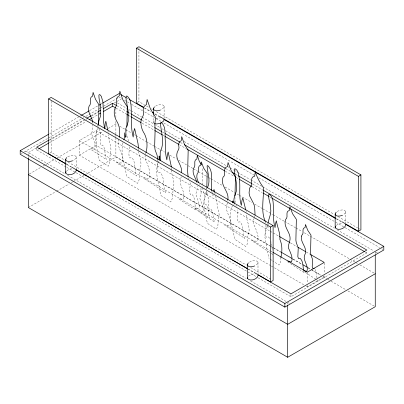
<?xml version="1.0" encoding="UTF-8"?>
<svg xmlns="http://www.w3.org/2000/svg" width="404" height="404" viewBox="0 0 404 404"><rect width="100%" height="100%" fill="white"/><g stroke="black" fill="none" stroke-linecap="round" stroke-linejoin="round"><path stroke-width="0.3" stroke-dasharray="2.02 1.52" d="M67.761 156.833C70.175 155.51 74.472 154.091 76.321 156.878L75.952 158.424L73.053 160.6M153.858 123.058L153.505 121.665L154.565 120.064M155.555 106.146C157.969 104.823 162.267 103.404 164.115 106.191L163.746 107.737L160.848 109.913M249.44 262.156C251.849 260.832 256.146 259.419 257.994 262.201L257.631 263.751L255.131 265.716M337.234 211.469C339.643 210.146 343.94 208.732 345.789 211.514L345.42 213.065L342.925 215.029M138.456 150.157L138.486 147.662M171.685 170.044C171.205 174.927 174.159 179.315 173.912 184.194C172.094 189.956 173.988 196.703 170.811 201.99L160.863 195.455C159.545 184.911 154.177 173.69 158.146 163.221M246.672 215.115L246.788 218.963L248.728 225.538L249.106 229.533L249.066 231.058L247.95 235.34L247.086 244.471L245.703 246.465L234.764 239.284C233.068 228.361 227.073 216.499 232.446 205.803M97.667 126.391L97.692 125.316M267.266 225.472L267.322 223.584L267.63 224.442M316.968 277.896L316.645 273.851L315.337 269.539M126.684 131.356L126.836 127.715M206.727 189.218L206.777 188.097M234.926 197.182L235.173 202.444M280.916 257.404C280.699 260.024 281.058 262.999 278.997 265.009L272.71 260.878M213.085 194.758L213.024 195.632L212.534 194.481M129.603 146.834C129.568 150.5 127.846 154.591 129.871 157.999L131.82 157.59C136.33 162.605 133.85 170.225 136.734 176.013L116.574 162.772L117.655 162.065L119.367 162.963L121.715 162.969C125.301 154.924 115.68 147.389 118.877 139.446M157.767 161.186L157.848 160.09M157.616 162.842C157.328 166.13 156.207 169.882 158.1 172.902L160.237 172.458C165.196 177.967 162.474 186.34 165.64 192.703L143.486 178.154L144.677 177.371L146.556 178.361L149.137 178.366C151.283 173.089 148.324 166.706 146.49 161.615C144.758 158.913 144.607 155.399 146.016 152.52M202.909 168.746L202.505 171.745L202.374 186.527M97.536 128.447C93.066 138.774 97.627 149.874 99.258 160.338L108.216 166.221L109.353 164.261L110.06 155.697L111.004 150.202L110.696 146.511L109.105 140.531L108.757 134.699M267.231 226.73L265.231 232.785L264.787 236.31L267.322 251.414L269.044 258.474M158.333 162.726L158.747 161.009M181.411 176.689C177.053 184.29 186.406 191.461 183.34 199.111L181.295 199.106L179.805 198.324L178.866 198.945L196.405 210.464C193.895 205.424 196.051 198.798 192.127 194.435L190.43 194.789C188.138 190.542 191.41 185.598 189.708 181.149M122.922 142.799C120.054 153.833 125.124 165.251 126.583 176.21L137.517 183.391C141.153 178.174 138.481 171.291 140.885 165.579C141.365 160.696 139.456 156.136 138.537 151.45M234.174 204.469L233.871 204.939M268.503 226.796C268.271 227.8 267.554 226.604 267.786 226.088M227.684 202.965C222.73 210.691 233.396 218.019 229.901 225.811L227.553 225.619L225.841 224.695L224.76 225.235L244.92 238.471C242.102 233.3 244.395 226.275 240.001 221.882L238.057 222.084C235.658 218.347 238.547 213.893 237.628 209.853M254.54 217.206L254.889 216.14M206.787 189.042L207.035 188.355M254.197 218.266C252.288 221.321 253.52 224.932 255.429 227.624C256.474 231.866 259.58 237.087 257.323 241.249L254.742 241.037L252.859 240.016L251.672 240.612L270.66 253.081M66.776 170.756L68.973 169.377L71.72 168.589M248.45 276.078L252 274.215L254.742 273.816M336.244 225.392L338.441 224.013L342.536 223.129M49.717 133.638L79.229 116.599M79.78 116.281L80.871 115.65M89.617 110.6L97.819 105.868M101.096 103.974L102.187 103.343M21.205 153.722L22.21 153.146M24.215 151.985L48.116 138.183M48.667 137.87L81.441 118.948M81.987 118.63L83.628 117.685M85.81 116.423L97.829 109.484M98.374 109.171L100.015 108.222M100.561 107.908L115.857 99.076M116.403 98.763L118.589 97.5M49.303 139.865L83.158 120.321M91.349 115.589L97.899 111.807M36.476 147.904L28.315 152.611L28.315 155.752M49.53 140.365L85.426 119.64M85.971 119.326L87.062 118.695M91.41 116.185L97.94 112.418M114.256 102.995L115.887 102.055L126.811 108.358M116.948 101.439L121.725 98.682L119.135 97.187M36.749 147.697L36.749 150.015L38.385 149.071M49.303 142.763L85.89 121.644M92.44 117.862L97.899 114.706M49.616 153.207L51.141 152.328L65.322 160.514M137.411 102.52L138.931 101.641L144.385 104.793M270.771 265.726L79.33 155.197L79.33 140.557L96.258 130.785L269.7 230.916M29.401 173.952L40.824 167.357M43.001 166.1L45.177 164.842M45.723 164.529L56.6 158.252M57.146 157.934L102.833 131.558M108.272 128.416L115.887 124.018L117.529 124.967M79.33 155.197L96.258 145.425L269.7 245.561M28.315 207.53L56.055 191.511M56.6 191.198L69.109 183.977M71.286 182.719L72.917 181.78M73.462 181.462L84.34 175.184M84.885 174.871L115.887 156.969L273.149 247.763M306.227 286.194L307.318 286.825L324.24 277.053L324.24 275.831M258.131 277.831L290.93 296.763L366.827 252.944L366.827 251.207M155.959 119.109L158.116 118.2L160.413 117.837M303.859 270.453L303.056 270.857L315.908 279.295M98.525 128.427L98.238 128.245M146.566 106.05L148.748 107.307M151.475 108.883L152.566 109.514M156.383 111.716L334.189 214.373M338.007 216.574L357.641 227.912M358.186 228.225L359.823 229.169M144.576 107.828L150.576 111.292M154.939 113.812L159.848 116.645M336.557 218.67L341.466 221.503M126.775 97.97L128.957 99.233M144.233 108.055L150.783 111.832M155.151 114.352L159.514 116.877M336.325 218.953L341.234 221.791M124.457 100.258L126.639 101.52M127.184 101.833L131.007 104.04M131.553 104.358L142.476 110.661M144.657 111.923L155.575 118.226M156.126 118.544L161.585 121.695M163.766 122.952L254.949 175.599M258.767 177.805L335.209 221.932M335.754 222.251L344.491 227.295M345.036 227.609L379.432 247.465M381.618 248.728L382.709 249.359M128.992 109.62L130.633 110.565M131.179 110.878L141.552 116.872M142.097 117.185L154.111 124.119M154.656 124.437L160.115 127.588M162.302 128.851L163.393 129.482M165.579 130.739L180.866 139.567M184.143 141.461L226.735 166.049M227.28 166.367L229.467 167.625M230.012 167.943L233.285 169.832M233.835 170.15L237.108 172.038M237.658 172.357L250.212 179.603M250.763 179.921L262.226 186.542M262.772 186.855L334.305 228.154M337.037 229.73L373.619 250.854M375.801 252.111L377.962 253.358M117.019 105.823L126.311 111.186M129.043 112.767L130.684 113.711M142.163 120.336L154.187 127.28M162.388 132.017L164.029 132.961M180.426 142.43L183.158 144.006M225.796 168.625L230.714 171.463M235.633 174.306L237.82 175.568M252.581 184.088L262.418 189.769M115.923 108.09L126.311 114.085M129.043 115.665L130.684 116.61M142.163 123.24L154.187 130.179M162.933 135.229L164.574 136.178M179.331 144.698L186.441 148.803M225.25 171.21L235.633 177.204M236.183 177.523L238.916 179.098M252.035 186.673L261.873 192.355M269.529 196.773L271.165 197.718M365.186 252L366.827 252.944M119.71 126.225L125.169 129.381M125.72 129.694L131.179 132.845M134.456 134.739L135.547 135.37M136.092 135.683L145.92 141.36M146.465 141.673L154.111 146.086M154.656 146.405L160.115 149.556M160.666 149.869L164.489 152.076M169.948 155.232L176.498 159.014M178.684 160.272L187.421 165.317M187.966 165.635L192.88 168.468M193.425 168.786L197.793 171.306M198.339 171.624L205.984 176.038M206.53 176.351L208.171 177.295M208.716 177.614L210.353 178.558M210.898 178.871L222.367 185.492M225.099 187.072L234.381 192.43M237.108 194.006L238.749 194.95M239.294 195.268L251.854 202.515M254.581 204.096L262.226 208.509M262.772 208.823L272.604 214.499M273.149 214.812L284.068 221.119M284.613 221.432L295.536 227.74M296.082 228.053L302.086 231.522M304.273 232.78L349.596 258.949M350.142 259.262L355.055 262.1M355.601 262.413L357.782 263.676M359.969 264.938L374.165 273.134M270.246 231.234L279.517 236.587M290.425 242.885L296.97 246.662M306.242 252.015L310.06 254.222M270.246 245.879L280.608 251.859M293.152 259.105L301.879 264.14M307.878 267.605L310.605 269.18M311.151 269.493L320.968 275.164M323.149 276.422L324.24 277.053M273.695 248.076L280.795 252.177M292.804 259.11L302.086 264.469M308.095 267.938L311.373 269.832M311.918 270.145L321.2 275.503M323.382 276.765L327.205 278.972M327.75 279.285L330.482 280.866M331.027 281.179L345.774 289.688M347.955 290.951L375.255 306.712M79.33 140.557L269.68 250.45M270.226 250.768L272.407 252.025M271.316 266.039L304.045 284.936M68.049 162.09L246.395 265.059M250.758 267.574L272.028 279.856M66.599 164.186L71.508 167.019M248.218 269.039L253.672 272.19M66.812 164.473L71.73 167.312M247.743 268.933L253.757 272.407M36.749 150.015L66.266 167.059M66.812 167.372L75.558 172.422M76.103 172.735L257.585 277.513M25.72 151.116L64.898 173.735M67.63 175.311L246.188 278.401M250.556 280.921L286.047 301.414M287.683 302.359L289.85 303.606M316.423 279.634L317.968 280.644L317.569 279.548M287.562 261.741L304.591 272.922L304.197 271.847M271.19 253.429L273.301 254.813M270.089 259.161L272.185 260.535M269.695 238.274L268.423 236.931L266.281 237.153C263.716 233.219 266.66 228.507 265.867 224.245M199.722 184.244L200.02 184.835M235.997 205.081L236.436 206.121M188.506 177.775L188.941 178.916M128.689 141.142L127.159 137.133L126.73 134.128M98.864 128.831C102.727 133.911 98.874 140.122 101.015 145.379L102.56 145.056C106.136 149.031 104.171 155.07 106.459 159.666L90.471 149.167L91.329 148.601L92.688 149.313L94.551 149.318L95.238 147.384L94.4 142.258L91.546 133.704L92.794 128.881L92.915 124.902M215.595 196.076L216.781 200.429L217.291 206.712L218.877 212.095L219.185 215.367L218.241 220.124L217.827 226.498L216.398 229.235L207.444 223.351L205.894 217.004L203.611 203.404L204.01 200.238L205.813 194.784L205.894 191.956C206.621 197.612 207.479 194.42 206.707 190.895M272.139 249.288L271.862 245.066L270.922 241.683M265.367 221.927L265.665 223.114M214.832 192.809L215.105 193.92M108.014 131.063L108.282 132.224M211.873 191.148L212.226 192.723M196.849 182.128L197.006 183.093M246.167 211.297L246.299 212.211M202.465 187.769L204.389 194.607L204.04 203.091L204.707 204.863L206.146 204.565C209.479 208.272 207.651 213.903 209.782 218.185L194.874 208.393L195.672 207.868L196.94 208.535L198.677 208.54L199.318 206.737L198.536 201.955L195.874 193.981L197.036 189.481L197.152 185.769M97.985 125.634L98.071 126.26M200.945 187.941L201.111 193.137L199.727 198.112L202.581 205.858L203.424 210.439L202.732 212.08L200.869 211.933L199.515 211.196L198.657 211.625L214.645 222.124C212.408 218.019 214.226 212.453 210.742 208.969L209.201 209.126L208.484 207.398L208.863 199.43L207.05 194.405L206.681 190.774M171.614 168.2L171.695 169.478M92.758 122.033L92.824 123.185M268.448 223.579L268.483 224.644M227.856 199.692L227.871 200.818M375.255 251.798L375.255 253.682M345.789 211.514L345.789 222.932M324.24 263.019L324.24 273.392M307.318 272.791L307.318 283.164M307.318 285.603L307.318 286.825M290.93 294.445L290.93 296.763M287.683 302.985L287.683 304.242M257.994 262.201L257.994 273.619M164.115 106.191L164.11 118.236M153.5 114.882L153.5 122.412M138.931 47.99L138.931 101.641M115.887 108.328L115.887 117.741M115.887 121.508L115.887 133.966M115.887 134.588L115.887 137.077M115.887 137.698L115.887 156.969M96.258 130.785L96.258 145.425M76.321 156.878L76.321 169.428M51.141 101.202L51.141 152.328M28.315 156.378L28.315 158.262"/><path stroke-width="0.61" d="M66.776 157.575L66.074 158.373L65.706 159.918C67.044 162.277 70.488 161.509 72.604 160.762M76.321 170.059C75.76 174.18 68.306 176.417 65.706 173.099L66.074 171.554M154.565 106.888L153.868 107.686L153.5 109.232C154.838 111.59 158.282 110.822 160.398 110.075M164.115 119.372L163.746 120.917L161.252 122.882M257.994 275.382C257.434 279.507 249.98 281.745 247.384 278.427L247.384 277.679M248.45 262.898L247.748 263.696L247.384 265.246C248.849 267.731 252.51 266.761 254.727 265.928M345.789 224.695C345.228 228.816 337.774 231.058 335.174 227.74L335.542 226.189M336.244 212.211L335.542 213.009L335.174 214.559C336.643 217.044 340.304 216.074 342.521 215.241M255.076 214.994L254.611 206.515L253.561 203.49L249.763 196.192L249.066 193.021L249.475 188.991A7.625 4.111 63.1 0 1 250.985 186.567M159.05 159.529L159.136 155.949C161.221 167.574 159.681 152.975 160.408 151.283C165.009 142.385 160.843 132.128 160.484 122.897L161.06 122.397C166.837 126.467 164.271 136.345 165.544 142.173C165.15 148.086 165.312 154.096 166.857 159.827L167.382 155.07L168.17 152.005L171.417 166.973M232.825 202.672L232.871 200.945L233.315 202.571M303.419 269.69C302.879 265.963 303.197 261.322 300.313 258.489L298.617 258.661L297.834 256.767L298.243 248.021L296.258 242.511L295.885 240.183L296.354 219.337L292.592 213.756L289.91 206.853L289.431 210.373C285.163 211.358 288.077 215.968 286.502 218.614A6.035 3.252 63.1 0 0 285.31 220.534C283.457 228.023 291.93 233.27 289.744 241.122C289.042 244.046 287.188 247.309 289.426 250.076C290.804 253.601 293.233 258.252 291.521 261.908L289.481 261.741L287.991 260.934M268.226 222.407C268.933 217.695 271.715 213.428 270.564 208.292C270.842 203.631 268.16 199.207 268.665 194.622L269.241 194.228C274.7 197.748 272.685 206.671 273.73 211.979C273.321 217.221 273.523 222.564 275.043 227.609L275.563 223.463L276.356 220.831C277.376 227.088 280.346 233.068 279.921 239.516C282.487 245.354 282.184 251.384 280.916 257.404M126.886 126.502L127.275 106.838L122.947 99.94L119.862 91.188L119.311 95.839C116.756 96.879 115.766 99.763 116.529 102.343C117.534 105.565 114.625 107.696 114.276 110.686C113.898 114.908 115.201 119.084 117.549 122.589C119.902 127.053 119.932 132.29 119.503 137.193M234.982 195.965L235.456 176.881L231.133 170.468L228.048 162.529L227.492 166.574C222.594 167.711 225.942 173.013 224.134 176.053A6.939 3.742 63.1 0 0 222.761 178.255C220.493 186.143 229.401 191.688 227.856 199.692M206.833 186.976L207.141 173.281L203.712 168.195L201.263 161.903L200.823 165.11C196.94 166.014 199.591 170.215 198.157 172.624A5.499 2.964 63.1 0 0 197.071 174.377C196.314 177.189 197.238 180.234 198.803 182.618M123.917 139.769L124.589 136.734L124.69 132.795L125.331 137.022L125.684 137.244L125.992 136.688L125.78 128.654L127.376 124.866L128.194 121.2L128.154 111.075L126.008 98.728L126.169 96.475L126.8 95.925C133.158 100.142 130.295 111.56 131.729 117.66C131.3 124.159 131.472 130.76 133.174 137.057L133.744 131.83L134.618 128.462L137.986 143.364L138.486 147.662M146.016 152.52C147.697 146.495 147.303 139.658 144.556 133.992C141.976 130.144 140.547 125.553 140.961 120.912C141.344 117.63 144.541 115.286 143.435 111.746C142.602 108.913 143.683 105.742 146.495 104.601L147.101 99.49L150.49 109.1L155.242 116.685L155.429 119.23L154.833 123.695L155.086 130.936L154.646 146.677L155.116 149.975L157.035 155.015L157.792 159.484M301.581 236.118C300.015 242.445 307.202 247.021 305.348 253.616C301.399 259.752 309.257 265.17 306.858 271.281L305.121 271.14L303.859 270.453M213.529 191.047L214.024 189.476L214.701 192.254M250.985 186.567C252.97 183.224 249.293 177.401 254.677 176.154L255.283 171.705C257.075 177.437 259.812 182.699 263.428 187.476C263.928 198.536 260.595 210.933 265.221 221.331M207.424 187.703C210.944 180.83 207.378 172.952 207.101 165.887L207.621 165.534C214.186 171.352 210.388 182.765 211.757 190.622M66.054 163.867L48.601 153.793L48.601 98.879L51.141 97.415L273.119 225.573L273.119 280.487L270.579 281.952L254.217 272.503M143.486 107.201L136.395 103.106L136.395 48.192L138.931 46.728L360.913 174.882L360.913 229.8L358.373 231.265L342.011 221.816M345.602 224.311L383.8 246.364L383.8 249.99L284.865 307.106L20.2 154.303L20.2 150.677L48.621 134.269M81.416 115.337L89.072 110.918M98.909 105.237L100.551 104.288M102.737 103.03L119.135 93.561M48.758 140.178L36.749 147.117L66.266 164.155M86.981 118.114L90.804 115.908M98.45 111.494L100.631 110.231M103.363 108.656L112.645 103.298L116.468 105.505M38.93 148.753L48.758 143.082M89.163 119.751L91.895 118.175M98.995 114.08L100.631 113.13M103.363 111.555L112.645 106.196L115.377 107.772M48.601 98.879L270.579 227.038L273.119 225.573M136.395 48.192L358.373 176.346L360.913 174.882M20.2 150.677L284.865 303.485L383.8 246.364M375.255 273.766L287.683 324.326L28.315 174.578M28.315 158.262L28.315 207.53L287.683 357.272L375.255 306.712L375.255 254.934M160.398 123.255L156.752 123.983L154.555 123.553M314.332 268.377L312.888 268.524L312.221 266.918L312.575 259.479L310.883 254.793L310.57 252.818L310.969 235.098L307.772 230.356L305.49 224.488L305.081 227.477C301.455 228.316 303.929 232.234 302.596 234.487A5.131 2.767 63.1 0 0 301.581 236.118M152.212 112.236L153.848 113.181M159.848 116.645L335.466 218.039M120.771 94.506L126.225 97.657M129.502 99.546L143.688 107.737M163.883 119.397L335.78 218.64M126.856 111.504L128.497 112.448M131.229 114.029L141.617 120.023M154.732 127.598L161.842 131.699M165.12 133.593L179.881 142.117M184.254 144.637L225.25 168.306M231.81 172.094L235.088 173.988M238.37 175.881L252.035 183.775M262.969 190.087L366.827 250.046L290.93 293.865L258.131 274.932M126.856 114.403L128.497 115.347M131.229 116.928L141.067 122.609M154.732 130.497L162.388 134.916M165.12 136.491L178.785 144.385M186.986 149.116L224.705 170.892M239.461 179.411L251.485 186.355M262.969 192.986L268.978 196.455M271.71 198.036L289.754 208.449M290.845 209.08L364.64 251.687M279.517 236.587L289.88 242.572M298.061 247.293L305.697 251.702M310.605 254.535L324.24 262.408L307.318 272.18L272.952 252.343M281.154 252.177L292.062 258.474M302.97 264.772L307.333 267.291M72.053 167.332L247.672 268.726M76.103 169.837L247.197 268.62M201.48 164.827L199.268 161.246L197.303 155.459L196.894 158.898C192.703 160.595 196.571 165.756 193.556 168.322C191.774 173.195 195.299 177.341 196.723 181.704M245.784 209.959L242.799 197.92L241.93 200.813L241.355 205.363C238.552 196.809 240.547 187.698 239.395 178.911C238.628 175.523 238.663 170.321 234.987 168.685L234.35 169.114C234.598 176.356 237.577 183.567 236.38 191.026C235.234 195.132 232.886 198.798 234.254 203.247M107.747 129.906L105.838 121.23L105.126 123.988L104.843 128.321L104.378 127.396L103.358 120.104L103.475 112.383L102.914 102.03L101.359 96.399L100.096 94.839L99.44 94.581L98.919 95.031C98.657 100.753 101.53 106.363 100.54 112.201C101.833 116.721 97.571 120.291 98.722 124.684M92.758 122.033C91.9 116.615 86.875 112.014 89.062 106.191C92.294 103.444 88.148 97.909 92.642 96.086L93.082 92.4L95.526 99.339L98.955 104.813L98.505 125.225M188.072 176.634L187.658 171.609L188.173 150.283L184.411 144.279L181.724 136.668L181.244 140.713C179.023 141.617 178.164 144.127 178.826 146.369C179.593 148.783 177.75 150.541 177.129 152.636C175.038 159.838 182.462 165.15 181.548 172.326M358.373 176.346L358.373 231.265M335.179 213.812L335.174 227.74M287.683 305.495L287.683 357.272M284.865 303.485L284.865 307.106M270.579 227.038L270.579 281.952M247.384 264.499L247.384 278.427M153.505 108.484L153.5 114.256M112.645 103.298L112.645 106.196M65.711 159.171L65.706 173.099"/></g></svg>
